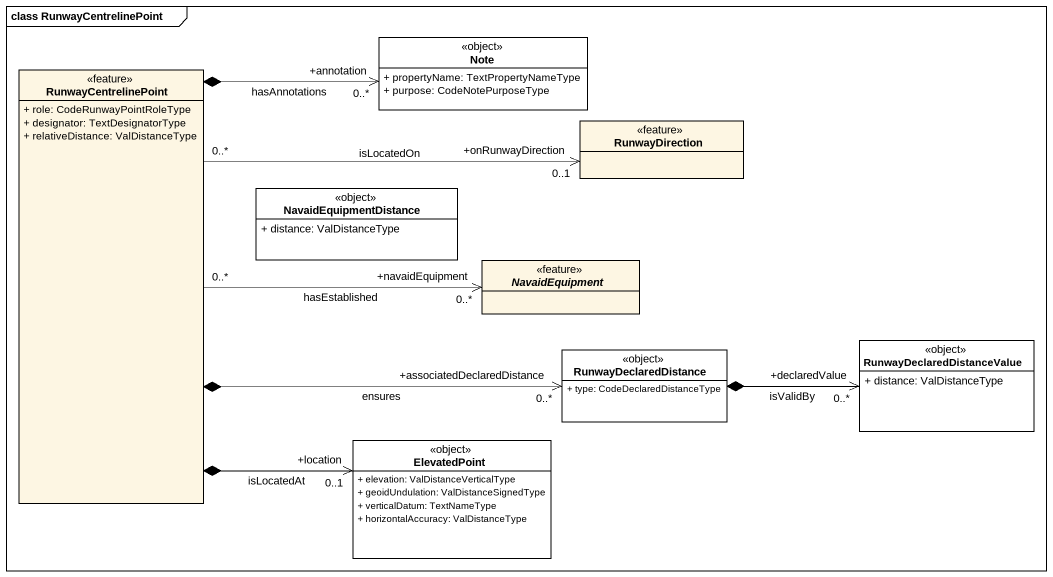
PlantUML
@startuml
mainframe class RunwayCentrelinePoint
hide circle
hide empty members
skinparam classAttributeIconSize 0
class RunwayCentrelinePoint <<feature>> {
  + role: CodeRunwayPointRoleType
  + designator: TextDesignatorType
  + relativeDistance: ValDistanceType
}
class "Note" as Note_ <<object>> #FFFFFF {
  + propertyName: TextPropertyNameType
  + purpose: CodeNotePurposeType
}
class RunwayDirection <<feature>>
class NavaidEquipmentDistance <<object>> #FFFFFF {
  + distance: ValDistanceType
}
abstract class NavaidEquipment <<feature>>
class RunwayDeclaredDistance <<object>> #FFFFFF {
  + type: CodeDeclaredDistanceType
}
class RunwayDeclaredDistanceValue <<object>> #FFFFFF {
  + distance: ValDistanceType
}
class ElevatedPoint <<object>> #FFFFFF {
  + elevation: ValDistanceVerticalType
  + geoidUndulation: ValDistanceSignedType
  + verticalDatum: TextNameType
  + horizontalAccuracy: ValDistanceType
}
RunwayCentrelinePoint *-right-> "+annotation\n0..*" Note_ : hasAnnotations
RunwayCentrelinePoint "0..*" -right-> "+onRunwayDirection\n0..1" RunwayDirection : isLocatedOn
RunwayCentrelinePoint "0..*" -right-> "+navaidEquipment\n0..*" NavaidEquipment : hasEstablished
RunwayCentrelinePoint *-right-> "+associatedDeclaredDistance\n0..*" RunwayDeclaredDistance : ensures
RunwayCentrelinePoint *--> "+location\n0..1" ElevatedPoint : isLocatedAt
RunwayDeclaredDistance *-right-> "+declaredValue\n0..*" RunwayDeclaredDistanceValue : isValidBy
@enduml
